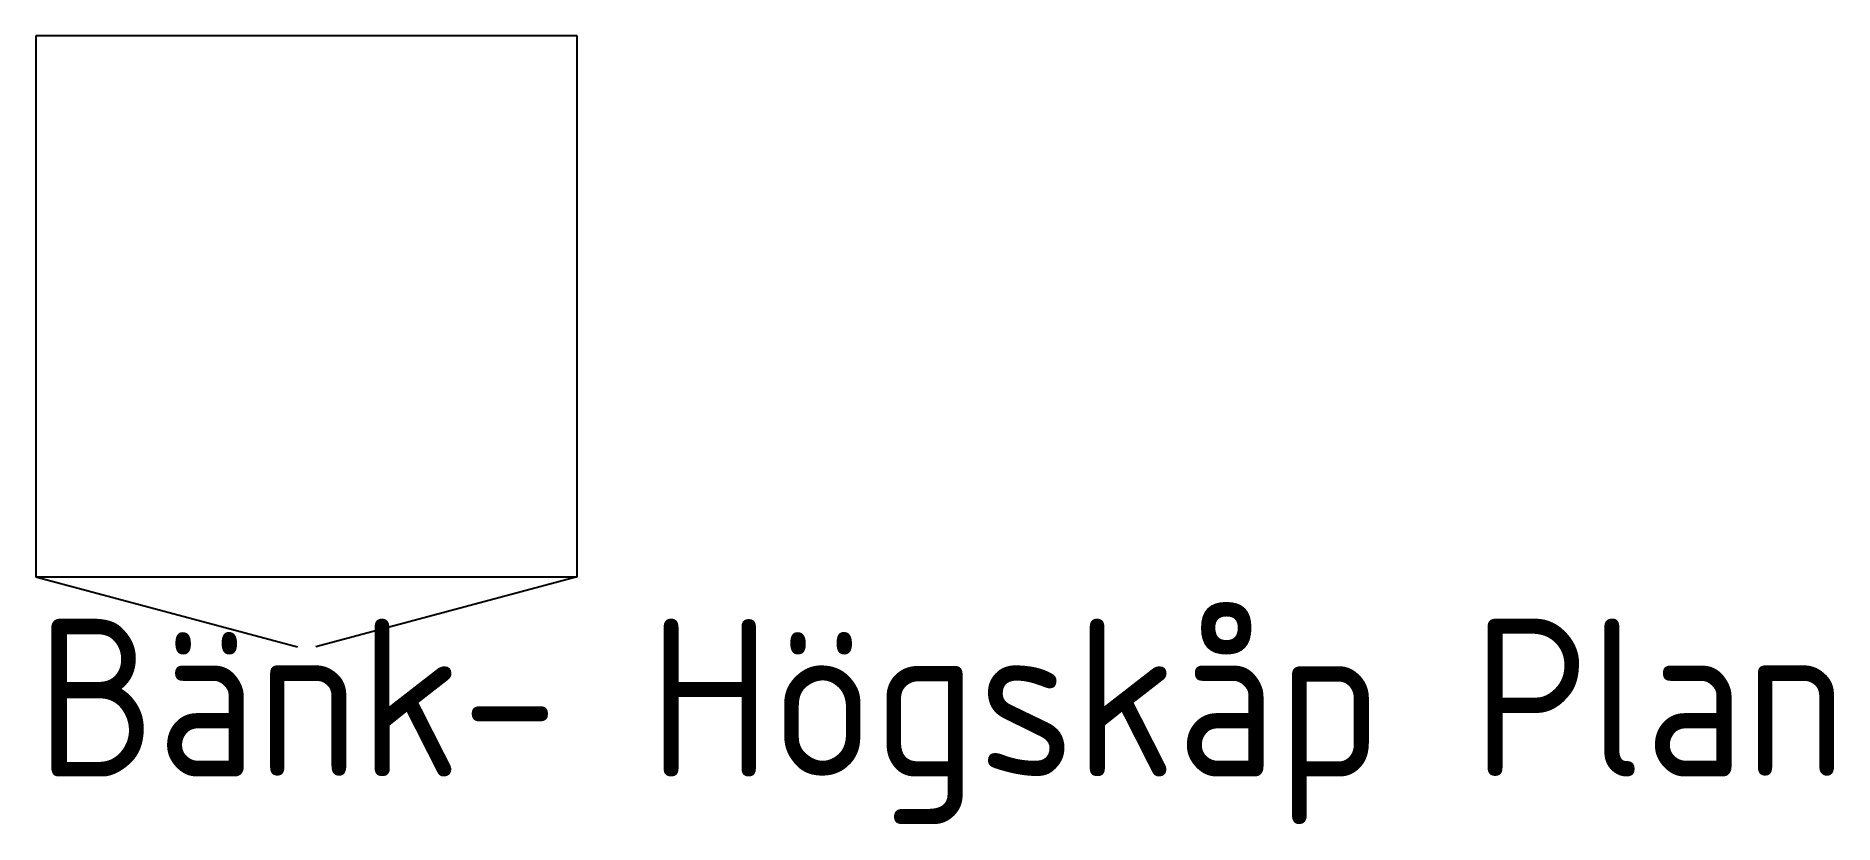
# Model space of a CAD drawing. Header units: millimetres. Extents: x 0 to 1993, y 0 to 874.
import ezdxf

# ---------------------------------------------------------------- set-up
doc = ezdxf.new("R2010")
doc.units = ezdxf.units.MM
doc.header["$LTSCALE"] = 50
doc.styles.add('ISO', font='isocp.shx')

# ---------------------------------------------------------------- blocks, each defined once
blk = doc.blocks.new('*U8')
at = {"linetype": 'ByBlock'}
for p, q in [((-84.9, 0), (-84.9, -600)), ((515.1, 0), (-84.9, 0)), ((515.1, -600), (515.1, 0)), ((-84.9, -600), (515.1, -600))]:
    blk.add_line(p, q, dxfattribs=at)
for p, q in [((-84.9, -600), (204.9, -677.6)), ((515.1, -600), (225.3, -677.6))]:
    blk.add_line(p, q)

msp = doc.modelspace()

# ---------------------------------------------------------------- block references
at = {"ltscale": 0.5}
msp.add_blockref('*U8', (84.9, 874.2), dxfattribs=at)

# ---------------------------------------------------------------- texts
at = {"insert": (0.1, 227.9), "char_height": 175, "width": 2096.889, "attachment_point": 1, "style": 'ISO'}
msp.add_mtext('Bänk- Högskåp Plan', dxfattribs=at)

doc.saveas('drawing.dxf')
